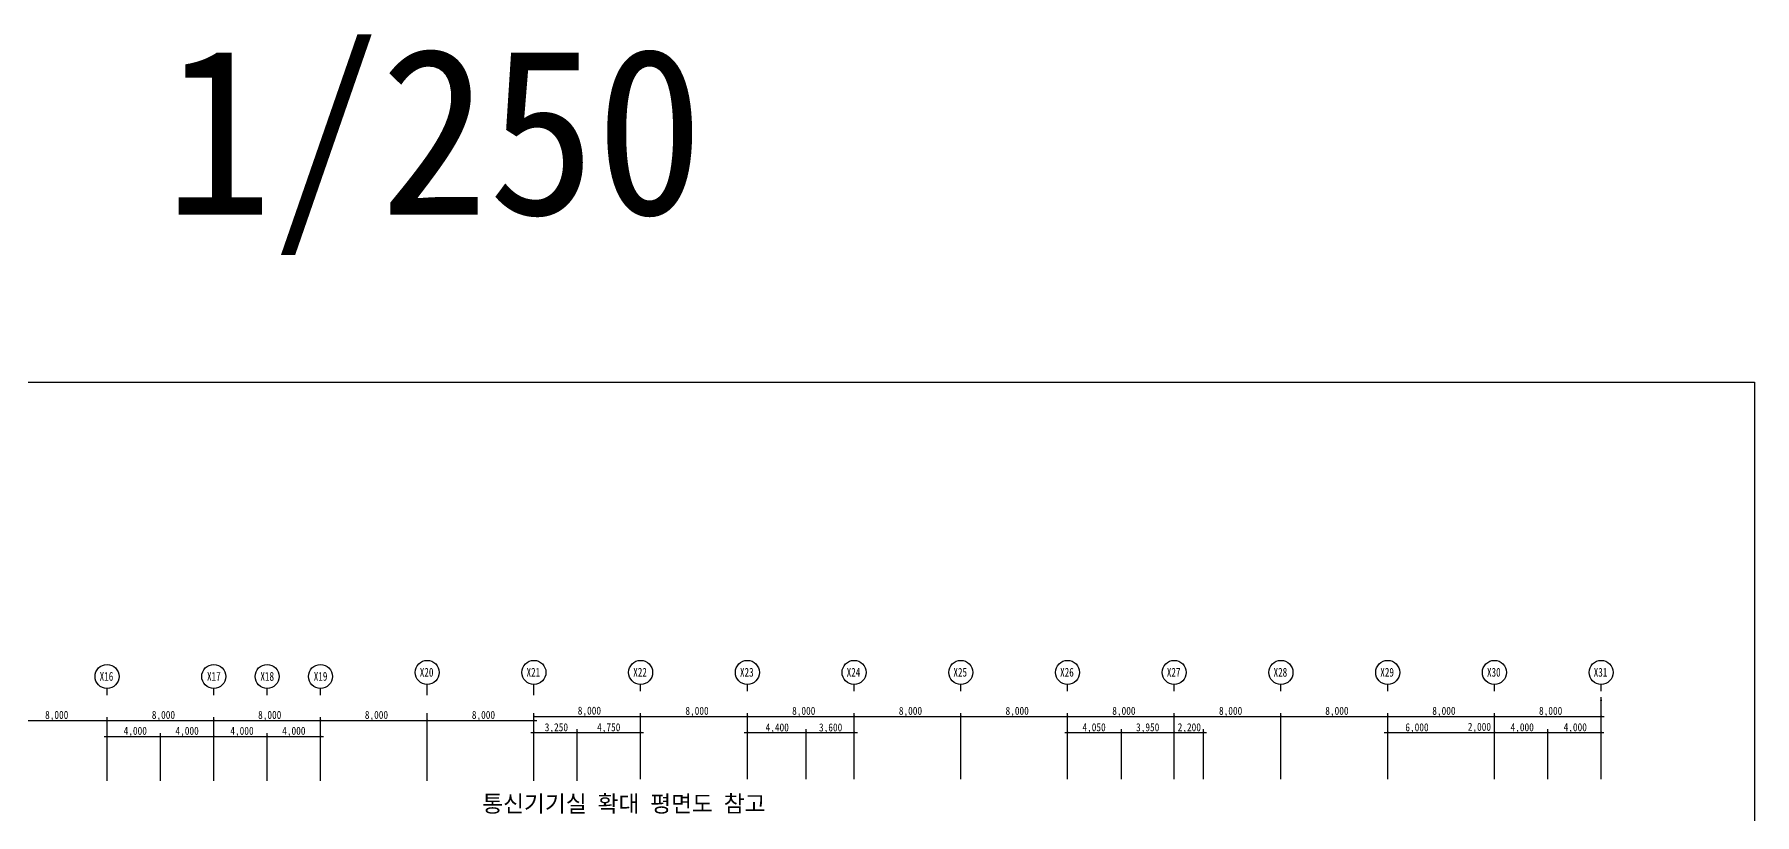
# Model space of a CAD drawing. Header units: millimetres. Extents: x -90599 to 108401, y -635096 to -480023.
# Drawn here: x -20549 to 108401, y -538520 to -480023 of the extents above; entities that cross this region are included whole.
import ezdxf
from ezdxf.enums import TextEntityAlignment as Align

# ---------------------------------------------------------------- set-up
doc = ezdxf.new("R2010")
doc.units = ezdxf.units.MM
for name, color, linetype in [('TT-DIMS', 1, 'Continuous'), ('TT-LEAL', 1, 'Continuous'), ('TT-LEAT', 3, 'Continuous'), ('TZ-LEAT', 3, 'Continuous'), ('TZ-TEXT', 3, 'Continuous')]:
    doc.layers.add(name, color=color, linetype=linetype)
doc.layers.add('TX-PAPR', color=2, linetype='Continuous', plot=False)
doc.styles.get("Standard").update_dxf_attribs({"font": 'GulimChe.ttf'})

msp = doc.modelspace()

# ---------------------------------------------------------------- linework, layer by layer
at = {"layer": 'TT-DIMS'}
for p, q in [((96896, -535857), (96896, -529717)), ((-15104, -535991), (-15104, -531224)), ((-7104, -535991), (-7104, -531224)), ((896, -535991), (896, -531224)), ((8896, -535857), (8896, -530917)), ((8896, -535991), (8896, -531224)), ((16896, -535857), (16896, -530917)), ((16896, -531157), (97114, -531157)), ((16896, -535991), (16896, -531224)), ((24896, -535857), (24896, -530917)), ((32896, -535857), (32896, -530917)), ((40896, -535857), (40896, -530917)), ((48896, -535857), (48896, -530917)), ((56896, -535857), (56896, -530917)), ((64896, -535857), (64896, -530917)), ((72896, -535857), (72896, -530917)), ((80896, -535857), (80896, -530917)), ((88896, -535857), (88896, -530917)), ((-73868, -531464), (17109, -531464)), ((-11104, -535991), (-11104, -532424)), ((-3104, -535991), (-3104, -532424)), ((16664, -532357), (25104, -532357)), ((20146, -535991), (20146, -532117)), ((20146, -535857), (20146, -532117)), ((32659, -532357), (41141, -532357)), ((37296, -535857), (37296, -532117)), ((56687, -532357), (67323, -532357)), ((60946, -535857), (60946, -532117)), ((67096, -535857), (67096, -532117)), ((80635, -532357), (97109, -532357)), ((92896, -535857), (92896, -532123)), ((-15319, -532664), (1132, -532664))]:
    msp.add_line(p, q, dxfattribs=at)
at = {"layer": 'TT-DIMS', "const_width": 74.9}
for points in [[(96858, -529957, 1), (96934, -529957, 1)], [(16858, -531157, 1), (16934, -531157, 1)], [(24858, -531157, 1), (24934, -531157, 1)], [(32858, -531157, 1), (32934, -531157, 1)], [(40858, -531157, 1), (40934, -531157, 1)], [(48858, -531157, 1), (48934, -531157, 1)], [(56858, -531157, 1), (56934, -531157, 1)], [(64858, -531157, 1), (64934, -531157, 1)], [(72858, -531157, 1), (72934, -531157, 1)], [(80858, -531157, 1), (80934, -531157, 1)], [(88858, -531157, 1), (88934, -531157, 1)], [(96858, -531157, 1), (96934, -531157, 1)], [(-15142, -531464, 1), (-15066, -531464, 1)], [(-7142, -531464, 1), (-7066, -531464, 1)], [(858, -531464, 1), (934, -531464, 1)], [(8858, -531464, 1), (8934, -531464, 1)], [(16858, -531464, 1), (16934, -531464, 1)], [(16858, -532357, 1), (16934, -532357, 1)], [(20108, -532357, 1), (20184, -532357, 1)], [(24858, -532357, 1), (24934, -532357, 1)], [(32858, -532357, 1), (32934, -532357, 1)], [(37258, -532357, 1), (37334, -532357, 1)], [(40858, -532357, 1), (40934, -532357, 1)], [(56858, -532357, 1), (56934, -532357, 1)], [(60908, -532357, 1), (60984, -532357, 1)], [(64858, -532357, 1), (64934, -532357, 1)], [(67058, -532357, 1), (67134, -532357, 1)], [(80858, -532357, 1), (80934, -532357, 1)], [(88858, -532357, 1), (88934, -532357, 1)], [(92858, -532357, 1), (92934, -532357, 1)], [(96858, -532357, 1), (96934, -532357, 1)], [(-15142, -532664, 1), (-15066, -532664, 1)], [(-11142, -532664, 1), (-11066, -532664, 1)], [(-7142, -532664, 1), (-7066, -532664, 1)], [(-7142, -532664, 1), (-7066, -532664, 1)], [(-3142, -532664, 1), (-3066, -532664, 1)], [(858, -532664, 1), (934, -532664, 1)]]:
    msp.add_lwpolyline(points, format="xyb", close=True, dxfattribs=at)
at = {"layer": 'TT-LEAL'}
for p, q in [((-15104, -529564), (-15104, -529064)), ((-7104, -529564), (-7104, -529064)), ((-3104, -529564), (-3104, -529064)), ((896, -529564), (896, -529064)), ((8896, -529257), (8896, -528757)), ((8896, -529564), (8896, -529064)), ((16891, -529564), (16891, -529064)), ((16896, -529257), (16896, -528757)), ((24896, -529257), (24896, -528757)), ((32896, -529257), (32896, -528757)), ((40896, -529257), (40896, -528757)), ((48896, -529257), (48896, -528757)), ((56896, -529257), (56896, -528757)), ((64896, -529257), (64896, -528757)), ((72896, -529257), (72896, -528757)), ((80896, -529257), (80896, -528757)), ((88896, -529257), (88896, -528757)), ((96896, -529257), (96896, -528757))]:
    msp.add_line(p, q, dxfattribs=at)
for centre in [(-15104, -528164), (-7104, -528164), (-3104, -528164), (896, -528164), (8896, -527857), (16896, -527857), (24896, -527857), (32896, -527857), (40896, -527857), (48896, -527857), (56896, -527857), (64896, -527857), (72896, -527857), (80896, -527857), (88896, -527857), (96896, -527857)]:
    msp.add_circle(centre, 900, dxfattribs=at)
at = {"layer": 'TX-PAPR'}
msp.add_lwpolyline([(-90599, -506096), (108401, -506096), (108401, -635096), (-90599, -635096)], close=True, dxfattribs=at)

# ---------------------------------------------------------------- texts
at = {"layer": 'TT-DIMS', "width": 0.9}
for s, p in [('8,000', (-19750, -531344)), ('8,000', (-11750, -531344)), ('8,000', (-3782, -531344)), ('8,000', (4218, -531344)), ('8,000', (12240, -531344)), ('8,000', (20183, -531023)), ('8,000', (28250, -531038)), ('8,000', (36250, -531038)), ('8,000', (44250, -531038)), ('8,000', (52250, -531038)), ('8,000', (60250, -531038)), ('8,000', (68250, -531038)), ('8,000', (76218, -531038)), ('8,000', (84240, -531038)), ('8,000', (92240, -531038)), ('4,000', (-13861, -532537)), ('4,000', (-9973, -532537)), ('4,000', (-5861, -532537)), ('4,000', (-1973, -532537)), ('3,250', (17709, -532272)), ('4,750', (21633, -532272)), ('4,400', (34262, -532282)), ('3,600', (38266, -532282)), ('4,050', (58014, -532272)), ('3,950', (62035, -532272)), ('2,200', (65153, -532272)), ('6,000', (82220, -532272)), ('2,000', (86898, -532237)), ('4,000', (90107, -532270)), ('4,000', (94084, -532270))]:
    msp.add_text(s, height=600, dxfattribs=at).set_placement(p)
at = {"layer": 'TT-LEAT', "width": 0.8}
for s, p in [('X16', (-15659, -528485)), ('X17', (-7609, -528485)), ('X18', (-3609, -528485)), ('X19', (391, -528485)), ('X20', (8341, -528179)), ('X21', (16341, -528179)), ('X22', (24341, -528179)), ('X23', (32341, -528179)), ('X24', (40341, -528179)), ('X25', (48341, -528179)), ('X26', (56341, -528179)), ('X27', (64341, -528179)), ('X28', (72341, -528179)), ('X29', (80341, -528179)), ('X30', (88341, -528179)), ('X31', (96341, -528179))]:
    msp.add_text(s, height=660, dxfattribs=at).set_placement(p)
at = {"layer": 'TZ-LEAT', "insert": (13015, -538458), "char_height": 1250, "attachment_point": 7}
msp.add_mtext('통신기기실 확대 평면도 참고', dxfattribs=at)
at = {"layer": 'TZ-TEXT'}
msp.add_text('1/250', height=12500, dxfattribs=at).set_placement((9416, -487277), align=Align.MIDDLE_CENTER)

doc.saveas('drawing.dxf')
